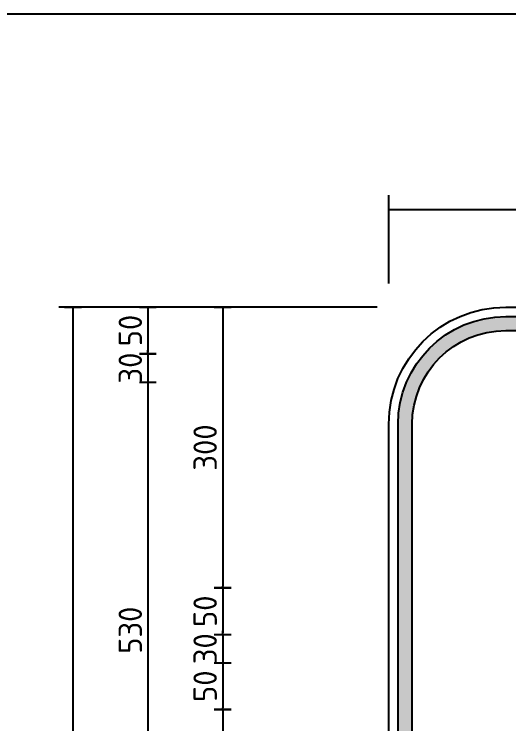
# Model space of a CAD drawing. Extents: x 0 to 420, y 0 to 297.
# Drawn here: x 120.3 to 173.2, y 216.7 to 292.5 of the extents above; entities that cross this region are included whole.
import ezdxf
from ezdxf.enums import TextEntityAlignment as Align

# ---------------------------------------------------------------- set-up
doc = ezdxf.new("R2010")
doc.units = 0
doc.layers.get('0').update_dxf_attribs({"linetype": 'CONTINUOUS'})
doc.layers.get('DEFPOINTS').update_dxf_attribs({"linetype": 'CONTINUOUS'})
for name, color, linetype in [('L25', 1, 'CONTINUOUS'), ('L35', 3, 'CONTINUOUS'), ('T25', 1, 'CONTINUOUS'), ('TBLK18', 4, 'CONTINUOUS'), ('TBLK25', 1, 'CONTINUOUS'), ('TBLK35', 3, 'CONTINUOUS'), ('TBLK50', 7, 'CONTINUOUS')]:
    doc.layers.add(name, color=color, linetype=linetype)
doc.styles.add('ISO', font='iso3098b.shx')
doc.dimstyles.new('SIGNSDIM', dxfattribs={"dimtxt": 2.5, "dimasz": 0.2, "dimexe": 1.5, "dimexo": 2, "dimtad": 1, "dimdec": 4, "dimlfac": 10, "dimrnd": 1, "dimdsep": 46, "dimtxsty": 'ISO', "dimblk": 'SGNDIM', "dimcen": 2.5, "dimse2": 1, "dimadec": 0, "dimazin": 0, "dimtfac": 1, "dimtdec": 4, "dimtix": 1, "dimtmove": 0, "dimatfit": 3, "dimldrblk": 'SGNDIM', "dimfxl": 1, "dimtolj": 1, "dimtzin": 0, "dimarcsym": 0})

# ---------------------------------------------------------------- blocks, each defined once
blk = doc.blocks.new('SGNDIM')
for p, q in [((0, 4.5), (0, -4.5)), ((0, 0), (-1, 0))]:
    blk.add_line(p, q)
blk = doc.blocks.new('*D1')
at = {"layer": 'DEFPOINTS', "color": 0}
for p in [(159.936, 261.208), (126.59, 141.208), (159.248, 141.208)]:
    blk.add_point(p, dxfattribs=at)
at = {"layer": 'T25', "color": 0, "lineweight": -2}
for p, q in [((157.936, 261.208), (125.09, 261.208)), ((126.59, 261.008), (126.59, 141.408)), ((157.248, 141.208), (125.09, 141.208))]:
    blk.add_line(p, q, dxfattribs=at)
at = {"layer": 'T25', "color": 0, "lineweight": -2, "xscale": 0.2, "yscale": 0.2, "zscale": 0.2}
for p, rotation in [((126.59, 261.208), 90), ((126.59, 141.208), 270)]:
    blk.add_blockref('SGNDIM', p, dxfattribs=dict(at, rotation=rotation))
at = {"layer": 'T25', "color": 0, "insert": (124.715, 201.208), "char_height": 2.5, "attachment_point": 5, "rotation": 90, "style": 'ISO'}
blk.add_mtext('\\A1;1200', dxfattribs=at)
blk = doc.blocks.new('*D2')
at = {"layer": 'DEFPOINTS', "color": 0}
for p in [(138.421, 261.208), (134.59, 256.208), (138.421, 256.208)]:
    blk.add_point(p, dxfattribs=at)
at = {"layer": 'T25', "color": 0, "lineweight": -2}
for p, q in [((136.421, 261.208), (133.09, 261.208)), ((134.59, 261.008), (134.59, 256.408))]:
    blk.add_line(p, q, dxfattribs=at)
at = {"layer": 'T25', "color": 0, "lineweight": -2, "xscale": 0.2, "yscale": 0.2, "zscale": 0.2}
for p, rotation in [((134.59, 261.208), 90), ((134.59, 256.208), 270)]:
    blk.add_blockref('SGNDIM', p, dxfattribs=dict(at, rotation=rotation))
at = {"layer": 'T25', "color": 0, "insert": (132.715, 258.708), "char_height": 2.5, "attachment_point": 5, "rotation": 90, "style": 'ISO'}
blk.add_mtext('\\A1;50', dxfattribs=at)
blk = doc.blocks.new('*D4')
at = {"layer": 'DEFPOINTS', "color": 0}
for p in [(250.337, 271.656), (160.337, 261.752), (250.337, 261.752)]:
    blk.add_point(p, dxfattribs=at)
at = {"layer": 'T25', "color": 0, "lineweight": -2}
for p, q in [((160.337, 263.752), (160.337, 273.156)), ((250.337, 263.752), (250.337, 273.156)), ((160.537, 271.656), (250.137, 271.656))]:
    blk.add_line(p, q, dxfattribs=at)
at = {"layer": 'T25', "color": 0, "lineweight": -2, "xscale": 0.2, "yscale": 0.2, "zscale": 0.2, "rotation": 180}
blk.add_blockref('SGNDIM', (160.337, 271.656), dxfattribs=at)
at = {"layer": 'T25', "color": 0, "lineweight": -2, "xscale": 0.2, "yscale": 0.2, "zscale": 0.2}
blk.add_blockref('SGNDIM', (250.337, 271.656), dxfattribs=at)
at = {"layer": 'T25', "color": 0, "insert": (205.337, 273.531), "char_height": 2.5, "attachment_point": 5, "style": 'ISO'}
blk.add_mtext('\\A1;900', dxfattribs=at)
blk = doc.blocks.new('A3BBLK')
at = {"layer": 'TBLK50'}
blk.add_line((415.5, 292.5), (13, 292.5), dxfattribs=at)
blk = doc.blocks.new('a3_in_vtblk')
blk.add_blockref('A3BBLK', (0, 0))
at = {"layer": 'TBLK18', "style": 'ISO'}
for tag, p, height in [('GROUND_SURVEY_STD.', (381.875, 126.105), 1.8), ('SURVEY_CAPTURE_DATE', (381.945, 122.605), 1.8), ('MAPPING_SURVEY_STD.', (381.945, 119.105), 1.8), ('MAPPING_CAPTURE_DATE', (381.945, 115.605), 1.8), ('PROJECT_ZONE', (381.945, 112.105), 1.8), ('HEIGHT_DATUM', (381.945, 108.605), 1.8), ('CLIENT_STREET_NAME', (355.514, 86.941), 1.5), ('CLIENT_SUBURB_POSTCODE', (388.488, 86.941), 1.5), ('CLIENT_TELEPHONE_NO.', (368.306, 84.677), 1.5), ('CLIENT_FAX_NO.', (393.555, 84.677), 1.5), ('STREET_NAME', (355.514, 62.1), 1.5), ('SUBURB_POSTCODE', (388.488, 62.1), 1.5), ('TELEPHONE_NO.', (368.306, 59.836), 1.5), ('FAX_NO.', (393.555, 59.836), 1.5)]:
    blk.add_attdef(tag, p, '', height=height, dxfattribs=at)
for tag, p in [('CLIENT_MR_DIRECTORATE', (381.5, 92.96)), ('MR_DIRECTORATE', (381.5, 68.119))]:
    blk.add_attdef(tag, text='', height=1.5, dxfattribs=at).set_placement(p, align=Align.CENTER)
at = {"layer": 'TBLK25', "style": 'ISO'}
for tag, height, p in [('CLIENT_MR__BRANCH', 2, (381.5, 90.04)), ('MR_BRANCH', 2, (381.5, 65.199)), ('ROAD_SECTION', 1.75, (384.5, 29.162)), ('SLK', 1.75, (384.5, 26.108)), ('CHAINAGE', 1.75, (384.5, 19.205))]:
    blk.add_attdef(tag, text='', height=height, dxfattribs=at).set_placement(p, align=Align.CENTER)
for tag, p, height in [('FILE_NUMBER', (371.773, 54.237), 2.5), ('DESIGNED_/_DRAWN', (371.773, 49.487), 2), ('VERIFIED', (371.773, 44.487), 2), ('APPROVED', (371.773, 39.487), 2), ('LOCAL_AUTHORITY', (370.48, 16.733), 1.25)]:
    blk.add_attdef(tag, p, '', height=height, dxfattribs=at)
at = {"layer": 'TBLK35', "style": 'ISO', "width": 0.9}
for tag, p in [('ROAD_PROJECT&NUMBER', (384.5, 32.231)), ('DRAWING_DESCRIPTION', (384.5, 22.288))]:
    blk.add_attdef(tag, text='', height=2.5, dxfattribs=at).set_placement(p, align=Align.CENTER)
at = {"layer": 'TBLK50', "style": 'ISO'}
blk.add_attdef('MRWA_DRG_NUMBER', (356.288, 6.085), '', height=5, dxfattribs=at)
blk = doc.blocks.new('*D23')
at = {"layer": 'DEFPOINTS', "color": 0}
for p in [(216.176, 253.206), (134.59, 200.195), (216.176, 200.195)]:
    blk.add_point(p, dxfattribs=at)
at = {"layer": 'T25', "color": 0, "lineweight": -2}
blk.add_line((134.59, 253.006), (134.59, 200.395), dxfattribs=at)
at = {"layer": 'T25', "color": 0, "lineweight": -2, "xscale": 0.2, "yscale": 0.2, "zscale": 0.2}
for p, rotation in [((134.59, 253.206), 90), ((134.59, 200.195), 270)]:
    blk.add_blockref('SGNDIM', p, dxfattribs=dict(at, rotation=rotation))
at = {"layer": 'T25', "color": 0, "insert": (132.715, 226.7), "char_height": 2.5, "attachment_point": 5, "rotation": 90, "style": 'ISO'}
blk.add_mtext('\\A1;530', dxfattribs=at)
blk = doc.blocks.new('*D46')
at = {"layer": 'DEFPOINTS', "color": 0}
for p in [(161.112, 261.208), (142.59, 231.225), (165.558, 231.225)]:
    blk.add_point(p, dxfattribs=at)
at = {"layer": 'T25', "color": 0, "lineweight": -2}
for p, q in [((159.112, 261.208), (141.09, 261.208)), ((142.59, 261.008), (142.59, 231.425))]:
    blk.add_line(p, q, dxfattribs=at)
at = {"layer": 'T25', "color": 0, "lineweight": -2, "xscale": 0.2, "yscale": 0.2, "zscale": 0.2}
for p, rotation in [((142.59, 261.208), 90), ((142.59, 231.225), 270)]:
    blk.add_blockref('SGNDIM', p, dxfattribs=dict(at, rotation=rotation))
at = {"layer": 'T25', "color": 0, "insert": (140.715, 246.216), "char_height": 2.5, "attachment_point": 5, "rotation": 90, "style": 'ISO'}
blk.add_mtext('\\A1;300', dxfattribs=at)
blk = doc.blocks.new('*D47')
at = {"layer": 'DEFPOINTS', "color": 0}
for p in [(161.75, 218.219), (142.59, 193.208), (161.75, 193.208)]:
    blk.add_point(p, dxfattribs=at)
at = {"layer": 'T25', "color": 0, "lineweight": -2}
blk.add_line((142.59, 218.019), (142.59, 193.408), dxfattribs=at)
at = {"layer": 'T25', "color": 0, "lineweight": -2, "xscale": 0.2, "yscale": 0.2, "zscale": 0.2}
for p, rotation in [((142.59, 218.219), 90), ((142.59, 193.208), 270)]:
    blk.add_blockref('SGNDIM', p, dxfattribs=dict(at, rotation=rotation))
at = {"layer": 'T25', "color": 0, "insert": (140.715, 205.713), "char_height": 2.5, "attachment_point": 5, "rotation": 90, "style": 'ISO'}
blk.add_mtext('\\A1;250', dxfattribs=at)
blk = doc.blocks.new('*D48')
at = {"layer": 'DEFPOINTS', "color": 0}
for p in [(150.289, 223.221), (142.59, 218.219), (150.289, 218.219)]:
    blk.add_point(p, dxfattribs=at)
at = {"layer": 'T25', "color": 0, "lineweight": -2}
blk.add_line((142.59, 223.021), (142.59, 218.419), dxfattribs=at)
at = {"layer": 'T25', "color": 0, "lineweight": -2, "xscale": 0.2, "yscale": 0.2, "zscale": 0.2}
for p, rotation in [((142.59, 223.221), 90), ((142.59, 218.219), 270)]:
    blk.add_blockref('SGNDIM', p, dxfattribs=dict(at, rotation=rotation))
at = {"layer": 'T25', "color": 0, "insert": (140.715, 220.72), "char_height": 2.5, "attachment_point": 5, "rotation": 90, "style": 'ISO'}
blk.add_mtext('\\A1;50', dxfattribs=at)
blk = doc.blocks.new('*D50')
at = {"layer": 'DEFPOINTS', "color": 0}
for p in [(136.884, 256.2), (134.59, 253.206), (136.884, 253.206)]:
    blk.add_point(p, dxfattribs=at)
at = {"layer": 'T25', "color": 0, "lineweight": -2}
for p, q in [((134.59, 256.4), (134.59, 256.6)), ((134.59, 256.2), (134.59, 253.206)), ((134.59, 253.006), (134.59, 252.806))]:
    blk.add_line(p, q, dxfattribs=at)
at = {"layer": 'T25', "color": 0, "lineweight": -2, "xscale": 0.2, "yscale": 0.2, "zscale": 0.2}
for p, rotation in [((134.59, 256.2), 270), ((134.59, 253.206), 90)]:
    blk.add_blockref('SGNDIM', p, dxfattribs=dict(at, rotation=rotation))
at = {"layer": 'T25', "color": 0, "insert": (132.715, 254.703), "char_height": 2.5, "attachment_point": 5, "rotation": 90, "style": 'ISO'}
blk.add_mtext('\\A1;30', dxfattribs=at)
blk = doc.blocks.new('*D57')
at = {"layer": 'DEFPOINTS', "color": 0}
for p in [(150.289, 231.225), (142.59, 226.223), (150.289, 226.223)]:
    blk.add_point(p, dxfattribs=at)
at = {"layer": 'T25', "color": 0, "lineweight": -2}
blk.add_line((142.59, 231.025), (142.59, 226.423), dxfattribs=at)
at = {"layer": 'T25', "color": 0, "lineweight": -2, "xscale": 0.2, "yscale": 0.2, "zscale": 0.2}
for p, rotation in [((142.59, 231.225), 90), ((142.59, 226.223), 270)]:
    blk.add_blockref('SGNDIM', p, dxfattribs=dict(at, rotation=rotation))
at = {"layer": 'T25', "color": 0, "insert": (140.715, 228.724), "char_height": 2.5, "attachment_point": 5, "rotation": 90, "style": 'ISO'}
blk.add_mtext('\\A1;50', dxfattribs=at)
blk = doc.blocks.new('*D67')
at = {"layer": 'DEFPOINTS', "color": 0}
for p in [(147.21, 226.223), (142.59, 223.221), (147.21, 223.221)]:
    blk.add_point(p, dxfattribs=at)
at = {"layer": 'T25', "color": 0, "lineweight": -2}
for p, q in [((142.59, 226.423), (142.59, 226.623)), ((142.59, 226.223), (142.59, 223.221)), ((142.59, 223.021), (142.59, 222.821))]:
    blk.add_line(p, q, dxfattribs=at)
at = {"layer": 'T25', "color": 0, "lineweight": -2, "xscale": 0.2, "yscale": 0.2, "zscale": 0.2}
for p, rotation in [((142.59, 226.223), 270), ((142.59, 223.221), 90)]:
    blk.add_blockref('SGNDIM', p, dxfattribs=dict(at, rotation=rotation))
at = {"layer": 'T25', "color": 0, "insert": (140.715, 224.722), "char_height": 2.5, "attachment_point": 5, "rotation": 90, "style": 'ISO'}
blk.add_mtext('\\A1;30', dxfattribs=at)

msp = doc.modelspace()

# ---------------------------------------------------------------- hatches: boundary and pattern name
at = {"layer": 'L25'}
h = msp.add_hatch(color=256, dxfattribs=at)
edge = h.paths.add_edge_path(flags=16)
edge.add_line((162.836723, 153.707661), (162.836723, 248.707661))
edge.add_arc((172.836723, 248.707661), 10, 90, 180, ccw=False)
edge.add_line((172.836723, 258.707661), (237.836723, 258.707661))
edge.add_arc((237.836723, 248.707661), 10, 0, 90, ccw=False)
edge.add_line((247.836723, 248.707661), (247.836723, 153.707661))
edge.add_arc((237.836723, 153.707661), 10, 270, 360, ccw=False)
edge.add_line((237.836723, 143.707661), (172.836723, 143.707661))
edge.add_arc((172.836723, 153.707661), 10, 180, 270, ccw=False)
edge = h.paths.add_edge_path()
edge.add_line((161.336723, 153.707661), (161.336723, 248.707661))
edge.add_arc((172.836723, 248.707661), 11.5, 90, 180, ccw=False)
edge.add_line((172.836723, 260.207661), (237.836723, 260.207661))
edge.add_arc((237.836723, 248.707661), 11.5, 0, 90, ccw=False)
edge.add_line((249.336723, 248.707661), (249.336723, 153.707661))
edge.add_arc((237.836723, 153.707661), 11.5, 270, 360, ccw=False)
edge.add_line((237.836723, 142.207661), (172.836723, 142.207661))
edge.add_arc((172.836723, 153.707661), 11.5, 180, 270, ccw=False)

# ---------------------------------------------------------------- linework, layer by layer
for points in [[(161.336723, 153.707661), (161.336723, 248.707661, -0.414213562), (172.836723, 260.207661), (237.836723, 260.207661, -0.414213562), (249.336723, 248.707661), (249.336723, 153.707661, -0.414213562), (237.836723, 142.207661), (172.836723, 142.207661, -0.414213562)], [(162.836723, 153.707661), (162.836723, 248.707661, -0.414213562), (172.836723, 258.707661), (237.836723, 258.707661, -0.414213562), (247.836723, 248.707661), (247.836723, 153.707661, -0.414213562), (237.836723, 143.707661), (172.836723, 143.707661, -0.414213562)]]:
    msp.add_lwpolyline(points, format="xyb", close=True, dxfattribs=at)
at = {"layer": 'L35'}
msp.add_lwpolyline([(160.336723, 153.707661), (160.336723, 248.707661, -0.414213562), (172.836723, 261.207661), (237.836723, 261.207661, -0.414213562), (250.336723, 248.707661), (250.336723, 153.707661, -0.414213562), (237.836723, 141.207661), (172.836723, 141.207661, -0.414213562)], format="xyb", close=True, dxfattribs=at)

# ---------------------------------------------------------------- block references
at = {"color": 1}
msp.add_blockref('a3_in_vtblk', (0, 0), dxfattribs=at)

# ---------------------------------------------------------------- dimensions: what is measured, and where the dimension line sits
at = {"layer": 'T25'}
dim = msp.add_linear_dim(base=(250.336723, 271.656226), p1=(160.336723, 261.751529), p2=(250.336723, 261.751529), dimstyle='SIGNSDIM', override={"dimse2": 0}, dxfattribs=at)
dim.commit()
dim.dimension.update_dxf_attribs({"geometry": '*D4', "text_midpoint": (205.336723, 273.531226)})
for base, p1, p2, override, picture, middle in [((126.590427, 141.207661), (159.935757, 261.207661), (159.248489, 141.207661), {"dimse2": 0}, '*D1', (124.715427, 201.207661)), ((134.590427, 253.205786), (136.884215, 256.200162), (136.884215, 253.205786), {"dimse1": 1, "dimse2": 1}, '*D50', (132.715427, 254.702974)), ((134.590427, 200.194537), (216.176006, 253.205786), (216.176006, 200.194537), {"dimse1": 1}, '*D23', (132.715427, 226.700162)), ((142.590427, 226.222705), (150.289009, 231.224955), (150.289009, 226.222705), {"dimse1": 1}, '*D57', (140.715427, 228.72383)), ((142.590427, 223.221356), (147.209576, 226.222705), (147.209576, 223.221356), {"dimse1": 1}, '*D67', (140.715427, 224.722031)), ((142.590427, 218.219106), (150.289009, 223.221356), (150.289009, 218.219106), {"dimse1": 1}, '*D48', (140.715427, 220.720231)), ((142.5904274, 193.2076615), (161.7499988, 218.2191063), (161.7499988, 193.2076615), {"dimse1": 1, "dimse2": 1}, '*D47', (140.7154274, 205.7133839))]:
    dim = msp.add_linear_dim(base=base, p1=p1, p2=p2, angle=90, dimstyle='SIGNSDIM', override=override, dxfattribs=at)
    dim.commit()
    dim.dimension.update_dxf_attribs({"geometry": picture, "text_midpoint": middle})
for base, p1, p2, picture, middle in [((134.590427, 256.207661), (138.420588, 261.207661), (138.420588, 256.207661), '*D2', (132.715427, 258.707661)), ((142.590427, 231.224955), (161.112452, 261.207661), (165.558145, 231.224955), '*D46', (140.715427, 246.216308))]:
    dim = msp.add_linear_dim(base=base, p1=p1, p2=p2, angle=90, dimstyle='SIGNSDIM', dxfattribs=at)
    dim.commit()
    dim.dimension.update_dxf_attribs({"geometry": picture, "text_midpoint": middle})

doc.saveas('drawing.dxf')
